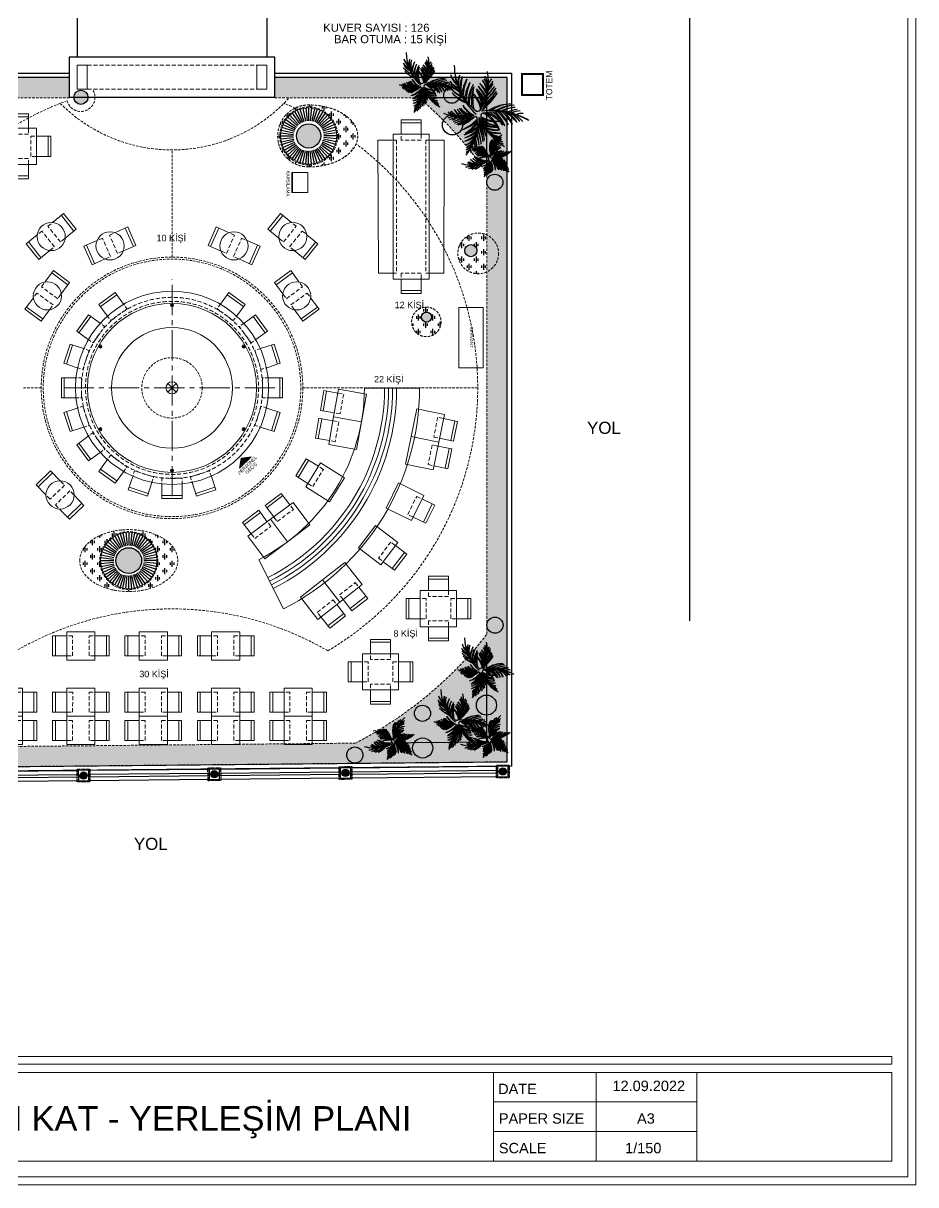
# Model space of a CAD drawing. Header units: millimetres. Extents: x 863 to 22635, y -482 to 12118.
# Drawn here: x 15830 to 18048, y -204 to 2683 of the extents above; entities that cross this region are included whole.
import ezdxf

# ---------------------------------------------------------------- set-up
doc = ezdxf.new("R2010")
doc.units = ezdxf.units.MM
for name, pattern in [('DASHED', [0.75, 0.5, -0.25]), ('DASHED2', [9.525, 6.35, -3.175]), ('JIS_02_1.0', [2, 1, -1]), ('SL2', [1.125, 0.75, -0.125, 0.125, -0.125])]:
    doc.linetypes.add(name, pattern=pattern)
for name, color, linetype in [('ALUMINIUM_0G', 145, 'Continuous'), ('c_stop', 7, 'Continuous'), ('Existing WALL_0G', 65, 'Continuous'), ('HATCH_0G', 251, 'Continuous'), ('LAND_0G', 251, 'Continuous'), ('LIGHT_0G', 12, 'Continuous'), ('PAVEMENT OUTSIDE_0G', 25, 'Continuous'), ('PLANT GRASS_0G', 63, 'Continuous'), ('PLANT TREE_0G', 65, 'Continuous'), ('PLANT_0G', 64, 'Continuous')]:
    doc.layers.add(name, color=color, linetype=linetype)
for name, color, linetype, lineweight in [('tefris', 62, 'Continuous', 20), ('TXT_0G', 7, 'Continuous', 13), ('yazi', 150, 'Continuous', 18)]:
    doc.layers.add(name, color=color, linetype=linetype, lineweight=lineweight)
doc.styles.add('ARIAL_SHEET', font='arial.ttf')
doc.styles.get("Standard").update_dxf_attribs({"font": 'arial.ttf'})

# ---------------------------------------------------------------- blocks, each defined once
blk = doc.blocks.new('ANTET-1-150-A3-DIKEY')
for points in [[(165.3, 4014.3), (2761.6, 4014.3), (2761.6, 185.7), (165.3, 185.7)], [(178.5, 4001.1), (2748.5, 4001.1), (2748.5, 198.9), (178.5, 198.9)]]:
    blk.add_lwpolyline(points, close=True)
at = {"layer": 'c_stop', "lineweight": 18}
for p, q in [((2722.2, 371.7), (204.8, 372.1)), ((2061.9, 371.8), (2061.9, 224.8)), ((2232, 371.8), (2232, 224.8)), ((2398.7, 371.7), (2398.7, 224.8)), ((2722.2, 371.7), (2722.2, 224.8)), ((2061.9, 322.9), (2398.7, 322.9)), ((2061.9, 273.9), (2398.7, 273.9)), ((204.8, 225.2), (2722.2, 224.8))]:
    blk.add_line(p, q, dxfattribs=at)
blk.add_lwpolyline([(2722.2, 385.3), (204.8, 385.3), (204.8, 398.2), (2722.2, 398.2)], close=True, dxfattribs=at)
at = {"layer": 'c_stop', "lineweight": 18, "style": 'ARIAL_SHEET'}
for s, p in [('DATE', (2069.8, 335.9)), ('PAPER SIZE', (2071, 286.9)), ('A3', (2299.9, 286.9)), ('SCALE', (2071, 237.9)), ('1/150', (2280.1, 237.9))]:
    blk.add_text(s, height=17.2, dxfattribs=at).set_placement(p)
blk = doc.blocks.new('220907_DIS-KOLON')
at = {"layer": 'LIGHT_0G'}
h = blk.add_hatch(color=51, dxfattribs=at)
h.dxf.hatch_style = 1
edge = h.paths.add_edge_path()
edge.add_arc((0, 0), 9, 0, 360)
at = {"layer": 'Existing WALL_0G', "linetype": 'JIS_02_1.0'}
blk.add_lwpolyline([(15.9, -15.6), (-15.6, -15.9), (-15.9, 15.6), (15.6, 15.9)], close=True, dxfattribs=at)
at = {"layer": 'Existing WALL_0G'}
blk.add_lwpolyline([(13.1, -12.9), (12.9, 13.1), (-13.1, 12.9), (-12.9, -13.1)], close=True, dxfattribs=at)
at = {"layer": 'LIGHT_0G', "color": 51}
blk.add_circle((0, 0), 9, dxfattribs=at)
blk = doc.blocks.new('220907_BAHCE-SINIR-DUVAR')
at = {"layer": 'ALUMINIUM_0G'}
for points in [[(12, 3.1), (376.9, 6.7)], [(12, -2.9), (377, 0.7)], [(402.9, 6.9), (702.9, 9.9)], [(403, 0.9), (703, 3.9)], [(728.9, 10.1), (1027.9, 13.1)], [(729, 4.1), (1028, 7.1)], [(1053.9, 13.3), (1353.9, 16.2)], [(1054, 7.3), (1353.9, 10.2)], [(1379.9, 16.5), (1744.9, 20.1)], [(1379.9, 10.5), (1744.9, 14.1)]]:
    blk.add_lwpolyline(points, dxfattribs=at)
at = {"layer": 'Existing WALL_0G'}
for points in [[(1379.8, 26.5), (1744.8, 30.1)], [(11.9, 13.1), (376.9, 16.7)], [(402.9, 16.9), (702.8, 19.9)], [(728.8, 20.1), (1027.8, 23.1)], [(1053.8, 23.3), (1353.8, 26.2)], [(1354.1, 0.2), (1054.1, -2.7)], [(1745, 4.1), (1380.1, 0.5)], [(377.1, -9.3), (12.1, -12.9)], [(703.1, -6.1), (403.1, -9.1)], [(1028.1, -2.9), (729.1, -5.9)]]:
    blk.add_lwpolyline(points, dxfattribs=at)
for p in [(1366.9, 13.4), (1757.9, 17.2), (-1, 0), (390, 3.8), (716, 7), (1041, 10.2)]:
    blk.add_blockref('220907_DIS-KOLON', p, dxfattribs=at)
blk = doc.blocks.new('*U534')
at = {"layer": 'PAVEMENT OUTSIDE_0G', "color": 251}
blk.add_line((0, 16.2), (0, -16.2), dxfattribs=at)
blk = doc.blocks.new('*U535')
at = {"color": 0, "linetype": 'ByBlock', "lineweight": -2, "transparency": 16777216}
for p, rotation in [((-140061.5, 681.4), 41.99999999999999), ((-140057.1, 685), 36), ((-140052.4, 688), 30.00000000000001), ((-140047.3, 690.6), 23.99999999999999), ((-140042.1, 692.6), 17.99999999999999), ((-140036.7, 694.1), 12.00000000000002), ((-140031.1, 694.9), 5.999999999999965), ((-140019.9, 694.9), 354.0000000000002), ((-140014.3, 694.1), 348.0000000000001), ((-140008.9, 692.6), 342), ((-140003.6, 690.6), 335.9999999999999), ((-139998.6, 688), 330.0000000000001), ((-139993.9, 685), 324), ((-139989.5, 681.4), 317.9999999999999), ((-140074.6, 663.4), 66.00000000000001), ((-140072, 668.4), 60.00000000000001), ((-140069, 673.1), 54), ((-140065.4, 677.5), 48.00000000000002), ((-139985.5, 677.5), 312), ((-139982, 673.1), 306), ((-139978.9, 668.4), 299.9999999999999), ((-139976.4, 663.4), 294), ((-140079.2, 641.5), 90), ((-140078.9, 647.1), 83.99999999999999), ((-140078.9, 635.9), 96), ((-140078.1, 652.7), 78), ((-140076.6, 658.1), 72), ((-139974.4, 658.1), 288), ((-139972.9, 652.7), 282), ((-139972, 647.1), 276.0000000000001), ((-139972, 635.9), 264), ((-139971.7, 641.5), 270), ((-140078.1, 630.3), 102), ((-140076.6, 624.9), 108), ((-140074.6, 619.6), 114), ((-140072, 614.6), 120), ((-140069, 609.9), 126), ((-140065.4, 605.5), 132), ((-140061.5, 601.5), 138), ((-140057.1, 598), 144), ((-140052.4, 594.9), 150), ((-140047.3, 592.4), 156.0000000000001), ((-140003.6, 592.4), 204), ((-139998.6, 594.9), 210), ((-139993.9, 598), 216), ((-139989.5, 601.5), 222.0000000000001), ((-139985.5, 605.5), 227.9999999999999), ((-139982, 609.9), 234), ((-139978.9, 614.6), 240), ((-139976.4, 619.6), 246), ((-139974.4, 624.9), 252), ((-139972.9, 630.3), 258), ((-140042.1, 590.4), 162), ((-140036.7, 588.9), 168.0000000000001), ((-140031.1, 588), 174), ((-140025.5, 587.7), 180), ((-140019.9, 588), 186), ((-140014.3, 588.9), 192), ((-140008.9, 590.4), 198)]:
    blk.add_blockref('*U534', p, dxfattribs=dict(at, rotation=rotation))
blk.add_blockref('*U534', (-140025.5, 695.2), dxfattribs=at)
blk = doc.blocks.new('*U532')
at = {"layer": 'PAVEMENT OUTSIDE_0G', "color": 251}
blk.add_line((0, 16.2), (0, -16.2), dxfattribs=at)
blk = doc.blocks.new('*U533')
at = {"color": 0, "linetype": 'ByBlock', "lineweight": -2, "transparency": 16777216}
for p, rotation in [((-140061.5, 681.4), 41.99999999999999), ((-140057.1, 685), 36), ((-140052.4, 688), 30.00000000000001), ((-140047.3, 690.6), 23.99999999999999), ((-140042.1, 692.6), 17.99999999999999), ((-140036.7, 694.1), 12.00000000000002), ((-140031.1, 694.9), 5.999999999999965), ((-140019.9, 694.9), 354.0000000000002), ((-140014.3, 694.1), 348.0000000000001), ((-140008.9, 692.6), 342), ((-140003.6, 690.6), 335.9999999999999), ((-139998.6, 688), 330.0000000000001), ((-139993.9, 685), 324), ((-139989.5, 681.4), 317.9999999999999), ((-140074.6, 663.4), 66.00000000000001), ((-140072, 668.4), 60.00000000000001), ((-140069, 673.1), 54), ((-140065.4, 677.5), 48.00000000000002), ((-139985.5, 677.5), 312), ((-139982, 673.1), 306), ((-139978.9, 668.4), 299.9999999999999), ((-139976.4, 663.4), 294), ((-140079.2, 641.5), 90), ((-140078.9, 647.1), 83.99999999999999), ((-140078.9, 635.9), 96), ((-140078.1, 652.7), 78), ((-140076.6, 658.1), 72), ((-139974.4, 658.1), 288), ((-139972.9, 652.7), 282), ((-139972, 647.1), 276.0000000000001), ((-139972, 635.9), 264), ((-139971.7, 641.5), 270), ((-140078.1, 630.3), 102), ((-140076.6, 624.9), 108), ((-140074.6, 619.6), 114), ((-140072, 614.6), 120), ((-140069, 609.9), 126), ((-140065.4, 605.5), 132), ((-140061.5, 601.5), 138), ((-140057.1, 598), 144), ((-140052.4, 594.9), 150), ((-140047.3, 592.4), 156.0000000000001), ((-140003.6, 592.4), 204), ((-139998.6, 594.9), 210), ((-139993.9, 598), 216), ((-139989.5, 601.5), 222.0000000000001), ((-139985.5, 605.5), 227.9999999999999), ((-139982, 609.9), 234), ((-139978.9, 614.6), 240), ((-139976.4, 619.6), 246), ((-139974.4, 624.9), 252), ((-139972.9, 630.3), 258), ((-140042.1, 590.4), 162), ((-140036.7, 588.9), 168.0000000000001), ((-140031.1, 588), 174), ((-140025.5, 587.7), 180), ((-140019.9, 588), 186), ((-140014.3, 588.9), 192), ((-140008.9, 590.4), 198)]:
    blk.add_blockref('*U532', p, dxfattribs=dict(at, rotation=rotation))
blk.add_blockref('*U532', (-140025.5, 695.2), dxfattribs=at)
blk = doc.blocks.new('bahçe grup')
at = {"layer": 'tefris', "linetype": 'Continuous'}
for p, q in [((-34.3, 95.7), (15.7, 95.7)), ((-34.3, -321.1), (15.7, -321.1))]:
    blk.add_line(p, q, dxfattribs=at)
for points in [[(-34.3, 67.3), (-34.3, 102.7), (15.7, 102.7), (15.7, 67.3)], [(-34.3, -292.7), (-34.3, -328.1), (15.7, -328.1), (15.7, -292.7)]]:
    blk.add_lwpolyline(points, dxfattribs=at)
at = {"layer": 'tefris', "linetype": 'Continuous', "ltscale": 10}
blk.add_lwpolyline([(35.7, -292.7), (35.7, 67.3), (-54.3, 67.3), (-54.3, -292.7)], close=True, dxfattribs=at)
at = {"layer": 'tefris', "linetype": 'DASHED', "lineweight": 9, "ltscale": 20}
for points in [[(15.7, 66.3), (15.7, 52.7), (-34.3, 52.7), (-34.3, 66.6)], [(-54.3, 52.3), (-45.8, 52.3), (-45.8, -277.7), (-54.6, -277.7)], [(35.7, 52.3), (27.1, 52.3), (27.1, -277.7), (36, -277.7)], [(15.7, -291.6), (15.7, -278.1), (-34.3, -278.1), (-34.3, -291.9)]]:
    blk.add_lwpolyline(points, dxfattribs=at)
at = {"layer": 'tefris', "linetype": 'Continuous', "ltscale": 10}
for points in [[(-55.4, -277.7), (-90.8, -277.7), (-91.8, 52.3), (-56.4, 52.3)], [(36.7, -277.7), (72.1, -277.7), (73.1, 52.3), (37.8, 52.3)]]:
    blk.add_lwpolyline(points, dxfattribs=at)
blk = doc.blocks.new('OUTDB')
at = {"linetype": 'ByBlock'}
for centre, radius, start, end in [((-143468.2, -525.2), 73.4, 179.3448, 231.9088), ((-143459.6, -525.3), 82, 179.3867, 228.5786), ((-143565.7, -545.8), 67.5, 329.2359, 11.2502), ((-143573.6, -548), 75.7, 332.4574, 11.7342), ((-143525.4, -527.4), 27.9, 218.2641, 245.0421), ((-143521.9, -525.5), 32, 217.0733, 242.1071), ((-143522.2, -528.5), 25.3, 197.8466, 229.8415), ((-143521.7, -530), 25.4, 194.2739, 229.8396), ((-143502.2, -549.8), 35.3, 158.8702, 179.9011), ((-143465.8, -550.9), 70.6, 168.7148, 181.8248), ((-143481.7, -556.3), 53, 160.6628, 180.2196), ((-143462.5, -552.5), 70.6, 168.7148, 186.2319), ((-143479.6, -568.5), 53, 150.0489, 171.9454), ((-143460.1, -568.4), 70.6, 158.1009, 176.2067), ((-143475.7, -572.8), 53, 150.0489, 173.5989), ((-143456.2, -572.6), 70.6, 158.1009, 177.248), ((-143550.2, -583.1), 54.3, 22.8507, 40.9565), ((-143536, -578.3), 40.8, 27.112, 49.0085), ((-143537.5, -568.9), 40.8, 18.8378, 38.3946), ((-143552.4, -571), 54.3, 12.8255, 30.3426), ((-143535.5, -566.9), 40.8, 24.2193, 38.3946), ((-143550.4, -569), 54.3, 17.2326, 30.3426), ((-143549.5, -565.8), 54.3, 19.1023, 30.3426), ((-143570.6, -495.3), 92.8, 321.377, 327.7469), ((-143562.1, -496.4), 85.1, 318.8331, 325.3283), ((-143563.8, -493.2), 85.1, 320.7066, 325.3283), ((-143572.2, -492.1), 92.8, 323.2484, 327.7469), ((-143517.5, -529.4), 37.5, 219.3213, 247.6928), ((-143512.4, -526.3), 43.4, 218.1907, 244.825), ((-143517.8, -522.3), 39.1, 223.493, 243.5514), ((-143512.7, -518.9), 45.1, 222.0852, 240.7441), ((-143511.5, -527.1), 46.4, 224.7764, 249.0465), ((-143506.3, -525.3), 51.4, 222.0488, 246.6345), ((-143471.5, -575.5), 53, 150.0489, 176.2024), ((-143452, -575.3), 70.6, 158.1009, 179.0636), ((-143466.8, -569.7), 53, 160.6628, 188.7688), ((-143545.9, -589.7), 40.8, 15.9287, 49.0085), ((-143560.1, -594.5), 54.3, 15.0983, 40.9565), ((-143447.6, -565.9), 70.6, 168.7148, 191.6255), ((-143540.1, -585.4), 40.8, 22.855, 49.0085), ((-143554.4, -590.2), 54.3, 19.9938, 40.9565), ((-143545, -582.4), 40.8, 10.2886, 38.3946), ((-143559.9, -584.5), 54.3, 7.4318, 30.3426), ((-143537.8, -582.4), 40.8, 25.4585, 49.0085), ((-143552, -587.2), 54.3, 21.8094, 40.9565), ((-143565.4, -510.3), 92.8, 310.5214, 327.7469), ((-143557, -511.4), 85.1, 308.3483, 325.3283), ((-143566.2, -507.8), 92.8, 312.6923, 327.7469), ((-143557.7, -508.9), 85.1, 310.5913, 325.3283), ((-143566.9, -504.1), 92.8, 315.3278, 327.7469), ((-143558.5, -505.2), 85.1, 312.9965, 325.3283), ((-143568.8, -501.7), 92.8, 318.3992, 327.7469), ((-143560.4, -502.8), 85.1, 315.9551, 325.3283), ((-143570.6, -498.8), 92.8, 321.0959, 327.7469), ((-143562.2, -499.9), 85.1, 318.594, 325.3283), ((-143501.7, -560.7), 32.6, 206.7298, 239.8096), ((-143495.2, -550.6), 43.4, 214.7818, 240.64), ((-143469.8, -625), 51, 88.661, 122.6801), ((-143469.1, -617.2), 43.2, 89.2823, 125.3516), ((-143462, -631.2), 55.9, 93.6031, 118.6453), ((-143461.3, -623.7), 48.5, 95.0163, 121.3159), ((-143531.9, -536.6), 54, 244.4881, 286.5023), ((-143528.6, -531), 60.5, 244.0041, 283.2809), ((-143519.5, -553.1), 43.4, 225.3957, 236.636), ((-143573, -527.8), 68.1, 290.41, 295.0317), ((-143572.2, -521), 74.2, 287.9914, 292.4898), ((-143521.4, -564.2), 32.6, 217.3437, 231.5189), ((-143516.9, -553.1), 43.4, 225.3957, 238.5057), ((-143570.9, -529.7), 68.1, 290.41, 296.9052), ((-143570.1, -522.9), 74.2, 287.9914, 294.3613), ((-143519.5, -563), 32.6, 217.3437, 236.9005), ((-143514.9, -551.9), 43.4, 225.3957, 242.9128), ((-143568.1, -530.3), 68.1, 290.41, 297.1443), ((-143567.3, -523.6), 74.2, 287.9914, 294.6424), ((-143566.2, -532.3), 68.1, 290.41, 299.7832), ((-143565.4, -525.5), 74.2, 287.9914, 297.3391), ((-143512.5, -566.1), 32.6, 206.7298, 228.6263), ((-143506, -556), 43.4, 214.7818, 232.8876), ((-143564.8, -534.2), 68.1, 290.41, 302.7417), ((-143563.9, -527.5), 74.2, 287.9914, 300.4105), ((-143561.2, -528.8), 74.2, 287.9914, 303.046), ((-143562, -535.6), 68.1, 290.41, 305.1469), ((-143509, -565.5), 32.6, 206.7298, 230.2798), ((-143502.5, -555.4), 43.4, 214.7818, 233.9289), ((-143559.4, -529.9), 74.2, 287.9914, 305.2169), ((-143560.3, -536.6), 68.1, 290.41, 307.3899), ((-143506.2, -564.3), 32.6, 206.7298, 232.8833), ((-143499.7, -554.2), 43.4, 214.7818, 235.7445), ((-143507.6, -559.9), 32.6, 217.3437, 245.4497), ((-143503, -548.8), 43.4, 225.3957, 248.3064), ((-143561.4, -539.6), 68.1, 295.4497, 312.1483), ((-143585.6, -591.7), 75.7, 321.3559, 0.6327), ((-143515.1, -592.7), 2.87, 0.1742, 81.3522), ((-143512.2, -578.1), 5.04, 255.1456, 334.1058), ((-143439.8, -562.3), 75.7, 202.1234, 240.1748), ((-143503.4, -589.3), 4.36, 102.9676, 204.5975), ((-143443.4, -569.7), 67.5, 197.6766, 239.6908), ((-143483.5, -541.6), 54.3, 243.5389, 269.3972), ((-143493.2, -672.8), 90.8, 59.1566, 98.4334), ((-143487.6, -664.8), 81, 59.6406, 101.6548), ((-143540.6, -639.3), 65.1, 29.9343, 55.7925), ((-143529.5, -625), 49, 21.8823, 54.9621), ((-143529.2, -643), 65.1, 40.5482, 63.4589), ((-143521, -626.9), 49, 32.4962, 60.6022), ((-143533.5, -634.4), 65.1, 29.9343, 50.897), ((-143522.5, -620.2), 49, 21.8823, 48.0357), ((-143529.1, -633), 65.1, 29.9343, 49.0814), ((-143518.1, -618.7), 49, 21.8823, 45.4323), ((-143460.9, -625.4), 47.3, 93.596, 115.6568), ((-143523.8, -632.5), 65.1, 29.9343, 48.0401), ((-143460.2, -619.3), 41.3, 95.1656, 118.3989), ((-143512.8, -618.2), 49, 21.8823, 43.7788), ((-143510.9, -639.8), 65.1, 40.5482, 58.0653), ((-143458.1, -622.1), 41.2, 94.8756, 112.628), ((-143457.3, -617.2), 36.5, 96.7488, 115.3344), ((-143502.7, -623.7), 49, 32.4962, 52.053), ((-143457.2, -612.8), 30.2, 90.5733, 113.8051), ((-143507.8, -638.3), 65.1, 40.5482, 53.6582), ((-143456.5, -609.3), 26.7, 92.1956, 116.6521), ((-143499.6, -622.3), 49, 32.4962, 46.6714), ((-143503.9, -638.5), 65.1, 40.5482, 51.7885), ((-143456.9, -599.9), 14.1, 78.2026, 115.4212), ((-143456.4, -598.3), 12.4, 78.8127, 118.5581), ((-143552.5, -556.3), 54.3, 292.1336, 317.9918), ((-143542, -567), 40.8, 284.0816, 317.1614), ((-143549.3, -562.7), 54.3, 292.1336, 313.0963), ((-143538.8, -573.4), 40.8, 284.0816, 310.2351), ((-143556.9, -565.3), 54.3, 302.7475, 325.6583), ((-143544.6, -573.9), 40.8, 294.6955, 322.8015), ((-143579.6, -597.2), 67.5, 321.84, 3.8542), ((-143599.5, -633.8), 92.8, 5.3432, 17.7623), ((-143589.1, -633.7), 85.1, 7.7618, 22.4988), ((-143597.2, -630.9), 92.8, 5.3432, 20.3978), ((-143587.3, -631.8), 85.1, 7.7618, 24.7418), ((-143584, -634), 85.1, 12.8015, 29.5001), ((-143595.4, -629), 92.8, 5.3432, 22.5687), ((-143489.4, -555.4), 40.8, 244.3694, 277.4491), ((-143476.2, -548.4), 54.3, 235.8725, 258.7833), ((-143484.5, -560.9), 40.8, 238.7292, 266.8352), ((-143592.2, -631.9), 92.8, 10.3829, 19.1825), ((-143484.1, -548.7), 54.3, 248.4344, 269.3972), ((-143490, -562.5), 40.8, 251.2957, 277.4491), ((-143483.4, -552.5), 54.3, 250.25, 269.3972), ((-143489.3, -566.3), 40.8, 253.8991, 277.4491), ((-143548.8, -570.9), 54.3, 292.1336, 310.2394), ((-143538.3, -581.7), 40.8, 284.0816, 305.9781), ((-143548.6, -566.5), 54.3, 292.1336, 311.2807), ((-143538.1, -577.2), 40.8, 284.0816, 307.6316), ((-143556.3, -580.7), 54.3, 302.7475, 320.2646), ((-143544, -589.3), 40.8, 294.6955, 314.2523), ((-143555.4, -583.4), 54.3, 302.7475, 315.8575), ((-143606.7, -640), 92.8, 5.3432, 11.7131), ((-143597.2, -639.7), 85.1, 7.7618, 14.4961), ((-143605.2, -636.9), 92.8, 5.3432, 11.9942), ((-143594.3, -638), 85.1, 7.7618, 17.135), ((-143602.3, -635.1), 92.8, 5.3432, 14.6909), ((-143591.5, -636.7), 85.1, 7.7618, 20.0936), ((-143481.6, -556.5), 54.3, 251.2913, 269.3972), ((-143487.4, -570.4), 40.8, 255.5526, 277.4491), ((-143471, -562.9), 54.3, 241.2662, 258.7833), ((-143479.4, -575.4), 40.8, 247.2784, 266.8352), ((-143470.9, -565.8), 54.3, 245.6733, 258.7833), ((-143479.2, -578.3), 40.8, 252.66, 266.8352), ((-143469.1, -568.5), 54.3, 247.543, 258.7833), ((-143477.4, -581), 40.8, 255.1053, 266.8352), ((-143556, -586.7), 54.3, 302.7475, 313.9878), ((-143543.7, -595.2), 40.8, 294.6955, 306.4255), ((-143555.7, -589.5), 54.3, 302.7475, 309.1577), ((-143543.4, -598), 40.8, 294.6955, 301.1397), ((-143543.1, -592), 40.8, 294.6955, 308.8708), ((-143604.3, -647.5), 85.1, 7.7618, 11.2794), ((-143612.3, -644.6), 92.8, 5.3432, 8.7457), ((-143601.6, -645), 85.1, 7.7618, 12.3835), ((-143609.7, -642.1), 92.8, 5.3432, 9.8417), ((-143598.7, -642.9), 85.1, 7.7618, 14.257), ((-143468.4, -571.2), 54.3, 252.3731, 258.7833)]:
    blk.add_arc(centre, radius, start, end, dxfattribs=at)
blk = doc.blocks.new('ghyyy')
at = {"layer": 'tefris', "linetype": 'Continuous'}
blk.add_line((-93.4, -39.8), (-101.1, 9.6), dxfattribs=at)
at = {"layer": 'tefris'}
blk.add_lwpolyline([(-74.5, 23.8), (-5.4, 34.6), (5.4, -34.6), (-63.8, -45.3)], close=True, dxfattribs=at)
at = {"layer": 'tefris', "linetype": 'Continuous'}
blk.add_lwpolyline([(-65.3, -35.5), (-100.3, -40.9), (-108, 8.5), (-73, 14)], dxfattribs=at)
at = {"layer": 'tefris', "linetype": 'DASHED', "lineweight": 9, "ltscale": 20}
blk.add_lwpolyline([(-72, 14.1), (-58.6, 16.2), (-50.9, -33.2), (-64.6, -35.3)], dxfattribs=at)
blk = doc.blocks.new('sed-ot-70')
at = {"layer": 'tefris', "linetype": 'Continuous'}
for p, q in [((-98.4, 10), (-98.4, 60)), ((-98.4, -60), (-98.4, -10))]:
    blk.add_line(p, q, dxfattribs=at)
for points in [[(-70, 10), (-105.4, 10), (-105.4, 60), (-70, 60)], [(-70, -60), (-105.4, -60), (-105.4, -10), (-70, -10)]]:
    blk.add_lwpolyline(points, dxfattribs=at)
at = {"layer": 'tefris'}
for points in [[(-70, 70), (0, 70), (0, 0), (-70, 0)], [(-70, 0), (0, 0), (0, -70), (-70, -70)]]:
    blk.add_lwpolyline(points, close=True, dxfattribs=at)
at = {"layer": 'tefris', "linetype": 'DASHED', "lineweight": 9, "ltscale": 20}
for points in [[(-68.9, 60), (-55.4, 60), (-55.4, 10), (-69.2, 10)], [(-69, -10), (-55.4, -10), (-55.4, -60), (-69.3, -60)]]:
    blk.add_lwpolyline(points, dxfattribs=at)
blk = doc.blocks.new('ceyrekk1')
at = {"layer": 'tefris', "linetype": 'Continuous', "ltscale": 10}
for p, q in [((615.2, 0), (478.2, 0)), ((277.9, -548.8), (216, -426.6))]:
    blk.add_line(p, q, dxfattribs=at)
for radius in [478.2, 528.2, 538.2, 548.2, 558.2, 615.2]:
    blk.add_arc((0, 0), radius, 296.8532, 0, dxfattribs=at)
for name, p, rotation in [('sed-ot-70', (470.7, -83.7), 349.9360332227235), ('ghyyy', (547.7, -266.9), 145.1661509266548), ('sed-ot-70', (374.7, -476.6), 128.2354883081299)]:
    blk.add_blockref(name, p, dxfattribs=dict(rotation=rotation))
at = {"xscale": -1}
for name, p, rotation in [('sed-ot-70', (594.3, -120), 348.5295390661104), ('ghyyy', (410.5, -252.4), 157.2487705350751), ('sed-ot-70', (287.3, -382.1), 126.9171754284038), ('ghyyy', (484.9, -368.8), 331.5988764475856)]:
    blk.add_blockref(name, p, dxfattribs=dict(at, rotation=rotation))
blk = doc.blocks.new('*U563')
at = {"layer": 'PAVEMENT OUTSIDE_0G', "color": 251}
for p, q in [((-2.8, 2.8), (2.8, -2.8)), ((-2.8, -2.8), (2.8, 2.8))]:
    blk.add_line(p, q, dxfattribs=at)
at = {"layer": 'tefris', "linetype": 'Continuous', "ltscale": 10}
blk.add_circle((0, 0), 4, dxfattribs=at)
blk = doc.blocks.new('*U564')
at = {"color": 0, "linetype": 'ByBlock', "lineweight": -2, "transparency": 16777216}
blk.add_blockref('*U563', (16199.5, 1982.3), dxfattribs=at)
for p, rotation in [((16021.4, 1879.5), 59.99999999999999), ((16377.6, 1879.5), 299.9999999999999), ((16021.4, 1673.8), 120), ((16377.6, 1673.8), 240), ((16199.5, 1571), 180)]:
    blk.add_blockref('*U563', p, dxfattribs=dict(at, rotation=rotation))
blk = doc.blocks.new('bar-merkez')
at = {"layer": 'yazi', "linetype": 'Continuous'}
h = blk.add_hatch(color=256, dxfattribs=at)
h.dxf.hatch_style = 1
h.paths.add_polyline_path([(171.7, -174.6), (167.9, -199.7), (196.9, -171.4)])
at = {"layer": 'PAVEMENT OUTSIDE_0G', "color": 251, "linetype": 'SL2', "lineweight": 5, "ltscale": 100}
for p, q in [((0, -269.2), (0, 269.2)), ((-269.2, 0), (269.2, 0))]:
    blk.add_line(p, q, dxfattribs=at)
at = {"layer": 'PAVEMENT OUTSIDE_0G', "color": 251}
for p, q in [((-10.6, 10.6), (10.6, -10.6)), ((-10.6, -10.6), (10.6, 10.6))]:
    blk.add_line(p, q, dxfattribs=at)
at = {"layer": 'tefris', "linetype": 'Continuous'}
for p, q in [((-137.1, 231.3), (-177.6, 201.9)), ((177.6, 201.9), (137.1, 231.3)), ((-201.9, 177.6), (-231.3, 137.1)), ((231.3, 137.1), (201.9, 177.6)), ((-246.9, 106.5), (-262.3, 58.9)), ((262.3, 58.9), (246.9, 106.5)), ((-267.7, 25), (-267.7, -25)), ((267.7, -25), (267.7, 25)), ((-262.3, -58.9), (-246.9, -106.5)), ((246.9, -106.5), (262.3, -58.9)), ((-231.3, -137.1), (-201.9, -177.6)), ((-177.6, -201.9), (-137.1, -231.3)), ((-106.5, -246.9), (-58.9, -262.3)), ((58.9, -262.3), (106.5, -246.9)), ((-25, -267.7), (25, -267.7))]:
    blk.add_line(p, q, dxfattribs=at)
for points in [[(-120.4, 208.3), (-141.2, 236.9), (-181.7, 207.5), (-160.9, 178.9)], [(160.9, 178.9), (181.7, 207.5), (141.2, 236.9), (120.4, 208.3)], [(-178.9, 160.9), (-207.5, 181.7), (-236.9, 141.2), (-208.3, 120.4)], [(208.3, 120.4), (236.9, 141.2), (207.5, 181.7), (178.9, 160.9)], [(-219.9, 97.7), (-253.5, 108.7), (-269, 61.1), (-235.3, 50.2)], [(235.3, 50.2), (269, 61.1), (253.5, 108.7), (219.9, 97.7)], [(-239.3, 25), (-274.7, 25), (-274.7, -25), (-239.3, -25)], [(239.3, -25), (274.7, -25), (274.7, 25), (239.3, 25)], [(-235.3, -50.2), (-269, -61.1), (-253.5, -108.7), (-219.9, -97.7)], [(219.9, -97.7), (253.5, -108.7), (269, -61.1), (235.3, -50.2)], [(-208.3, -120.4), (-236.9, -141.2), (-207.5, -181.7), (-178.9, -160.9)], [(-160.9, -178.9), (-181.7, -207.5), (-141.2, -236.9), (-120.4, -208.3)], [(-97.7, -219.9), (-108.7, -253.5), (-61.1, -269), (-50.2, -235.3)], [(50.2, -235.3), (61.1, -269), (108.7, -253.5), (97.7, -219.9)], [(-25, -239.3), (-25, -274.7), (25, -274.7), (25, -239.3)]]:
    blk.add_lwpolyline(points, dxfattribs=at)
at = {"layer": 'tefris', "linetype": 'DASHED', "lineweight": 9, "ltscale": 15}
for points in [[(-160.3, 178.1), (-152.3, 167.1), (-111.8, 196.5), (-120, 207.7)], [(119.8, 207.4), (111.8, 196.5), (152.3, 167.1), (160.4, 178.3)], [(-207.4, 119.8), (-196.5, 111.8), (-167.1, 152.3), (-178.3, 160.4)], [(178.1, 160.3), (167.1, 152.3), (196.5, 111.8), (207.7, 120)], [(-234.3, 49.8), (-221.4, 45.7), (-206, 93.2), (-219.1, 97.5)], [(218.9, 97.4), (206, 93.2), (221.4, 45.7), (234.6, 49.9)], [(-238.3, -25), (-224.7, -25), (-224.7, 25), (-238.5, 25)], [(238.3, 25), (224.7, 25), (224.7, -25), (238.5, -25)], [(-218.9, -97.4), (-206, -93.2), (-221.4, -45.7), (-234.6, -49.9)], [(234.3, -49.8), (221.4, -45.7), (206, -93.2), (219.1, -97.5)], [(-178.1, -160.3), (-167.1, -152.3), (-196.5, -111.8), (-207.7, -120)], [(-119.8, -207.4), (-111.8, -196.5), (-152.3, -167.1), (-160.4, -178.3)], [(-49.8, -234.3), (-45.7, -221.4), (-93.2, -206), (-97.5, -219.1)], [(25, -238.3), (25, -224.7), (-25, -224.7), (-25, -238.5)], [(97.4, -218.9), (93.2, -206), (45.7, -221.4), (49.9, -234.6)]]:
    blk.add_lwpolyline(points, dxfattribs=at)
at = {"layer": 'tefris', "linetype": 'Continuous', "ltscale": 10}
for radius in [240, 210, 150, 15]:
    blk.add_circle((0, 0), radius, dxfattribs=at)
at = {"layer": 'tefris', "linetype": 'DASHED', "lineweight": 9, "ltscale": 20}
for radius in [225, 215]:
    blk.add_circle((0, 0), radius, dxfattribs=at)
at = {"layer": 'yazi', "linetype": 'Continuous'}
blk.add_lwpolyline([(171.7, -174.6), (196.9, -171.4), (167.9, -199.7)], close=True, dxfattribs=at)
at = {"layer": 'yazi', "color": 251, "linetype": 'DASHED2', "lineweight": 5}
for radius in [320, 75]:
    blk.add_circle((0, 0), radius, dxfattribs=at)
blk.add_blockref('*U564', (-16199.5, -1776.6))
at = {"layer": 'yazi', "linetype": 'Continuous'}
for s, p in [('PERSONEL', (168.3, -216.4)), ('GEÇİŞ', (186.7, -214.5))]:
    blk.add_text(s, height=8, rotation=44.3468, dxfattribs=at).set_placement(p)
blk = doc.blocks.new('90x4')
at = {"layer": 'tefris', "linetype": 'Continuous'}
for p, q in [((-140847.9, -5660), (-140797.9, -5660)), ((-140896.3, -5758.4), (-140896.3, -5708.4)), ((-140749.5, -5758.4), (-140749.5, -5708.4)), ((-140847.9, -5806.8), (-140797.9, -5806.8))]:
    blk.add_line(p, q, dxfattribs=at)
for points in [[(-140847.9, -5688.4), (-140847.9, -5653), (-140797.9, -5653), (-140797.9, -5688.4)], [(-140867.9, -5758.4), (-140903.3, -5758.4), (-140903.3, -5708.4), (-140867.9, -5708.4)], [(-140777.9, -5758.4), (-140742.5, -5758.4), (-140742.5, -5708.4), (-140777.9, -5708.4)], [(-140847.9, -5778.4), (-140847.9, -5813.8), (-140797.9, -5813.8), (-140797.9, -5778.4)]]:
    blk.add_lwpolyline(points, dxfattribs=at)
at = {"layer": 'tefris'}
blk.add_lwpolyline([(-140777.9, -5778.4), (-140777.9, -5688.4), (-140867.9, -5688.4), (-140867.9, -5778.4)], close=True, dxfattribs=at)
at = {"layer": 'tefris', "linetype": 'DASHED', "lineweight": 9, "ltscale": 20}
for points in [[(-140866.9, -5708.4), (-140853.3, -5708.4), (-140853.3, -5758.4), (-140867.2, -5758.4)], [(-140797.9, -5689.4), (-140797.9, -5703), (-140847.9, -5703), (-140847.9, -5689.1)], [(-140779, -5708.4), (-140792.5, -5708.4), (-140792.5, -5758.4), (-140778.7, -5758.4)], [(-140797.9, -5777.3), (-140797.9, -5763.8), (-140847.9, -5763.8), (-140847.9, -5777.6)]]:
    blk.add_lwpolyline(points, dxfattribs=at)
blk = doc.blocks.new('70x70-2')
at = {"layer": 'tefris', "linetype": 'Continuous'}
for p, q in [((-141243.5, 2280.5), (-141193.5, 2280.5)), ((-141173.5, 2280.5), (-141123.5, 2280.5)), ((-141243.5, 2153.7), (-141193.5, 2153.7)), ((-141173.5, 2153.7), (-141123.5, 2153.7))]:
    blk.add_line(p, q, dxfattribs=at)
for points in [[(-141243.5, 2252.1), (-141243.5, 2287.5), (-141193.5, 2287.5), (-141193.5, 2252.1)], [(-141173.5, 2252.1), (-141173.5, 2287.5), (-141123.5, 2287.5), (-141123.5, 2252.1)], [(-141243.5, 2182.1), (-141243.5, 2146.7), (-141193.5, 2146.7), (-141193.5, 2182.1)], [(-141173.5, 2182.1), (-141173.5, 2146.7), (-141123.5, 2146.7), (-141123.5, 2182.1)]]:
    blk.add_lwpolyline(points, dxfattribs=at)
at = {"layer": 'tefris'}
for points in [[(-141183.5, 2252.1), (-141183.5, 2182.1), (-141253.5, 2182.1), (-141253.5, 2252.1)], [(-141113.5, 2252.1), (-141113.5, 2182.1), (-141183.5, 2182.1), (-141183.5, 2252.1)]]:
    blk.add_lwpolyline(points, close=True, dxfattribs=at)
at = {"layer": 'tefris', "linetype": 'DASHED', "lineweight": 9, "ltscale": 20}
for points in [[(-141123.5, 2251), (-141123.5, 2237.5), (-141173.5, 2237.5), (-141173.5, 2251.3)], [(-141193.5, 2251), (-141193.5, 2237.5), (-141243.5, 2237.5), (-141243.5, 2251.3)], [(-141193.5, 2183.1), (-141193.5, 2196.7), (-141243.5, 2196.7), (-141243.5, 2182.8)], [(-141123.5, 2183.1), (-141123.5, 2196.7), (-141173.5, 2196.7), (-141173.5, 2182.8)]]:
    blk.add_lwpolyline(points, dxfattribs=at)
blk = doc.blocks.new('2 tekli')
at = {"layer": 'tefris', "linetype": 'Continuous'}
for p, q in [((25, 63.4), (-25, 63.4)), ((25, -63.4), (-25, -63.4))]:
    blk.add_line(p, q, dxfattribs=at)
for points in [[(25, 35), (25, 70.4), (-25, 70.4), (-25, 35)], [(25, -35), (25, -70.4), (-25, -70.4), (-25, -35)]]:
    blk.add_lwpolyline(points, dxfattribs=at)
at = {"layer": 'tefris'}
blk.add_lwpolyline([(-35, -35), (-35, 35), (35, 35), (35, -35)], close=True, dxfattribs=at)
at = {"layer": 'tefris', "linetype": 'DASHED', "lineweight": 9, "ltscale": 20}
for points in [[(-25, 34), (-25, 20.4), (25, 20.4), (25, 34.3)], [(-25, -34), (-25, -20.4), (25, -20.4), (25, -34.2)]]:
    blk.add_lwpolyline(points, dxfattribs=at)
blk = doc.blocks.new('60-r')
at = {"layer": 'tefris', "linetype": 'Continuous'}
for p, q in [((-140039.1, 122.8), (-140089.1, 122.7)), ((-140038.7, 17.5), (-140088.7, 17.4))]:
    blk.add_line(p, q, dxfattribs=at)
for points in [[(-140039, 94.4), (-140039.1, 129.8), (-140089.1, 129.7), (-140089, 94.3)], [(-140038.8, 45.9), (-140038.7, 10.5), (-140088.7, 10.4), (-140088.8, 45.8)]]:
    blk.add_lwpolyline(points, dxfattribs=at)
at = {"layer": 'tefris', "linetype": 'DASHED', "lineweight": 9, "ltscale": 20}
for points in [[(-140089, 93.2), (-140088.9, 79.7), (-140038.9, 79.8), (-140039, 93.6)], [(-140088.8, 46.8), (-140088.9, 60.4), (-140038.9, 60.5), (-140038.8, 46.7)]]:
    blk.add_lwpolyline(points, dxfattribs=at)
at = {"layer": 'tefris', "linetype": 'Continuous'}
blk.add_circle((-140064.1, 70), 35, dxfattribs=at)

msp = doc.modelspace()

# ---------------------------------------------------------------- hatches: boundary and pattern name
at = {"layer": 'HATCH_0G'}
h = msp.add_hatch(color=256, dxfattribs=at)
h.dxf.hatch_style = 1
edge = h.paths.add_edge_path()
edge.add_arc((15399.76, 940.59), 50, 0, 360)
edge = h.paths.add_edge_path()
edge.add_arc((15684.7, 1188.44), 35, 0, 360)
edge = h.paths.add_edge_path()
edge.add_arc((16092.08, 1347.45), 32, 0, 360)
edge = h.paths.add_edge_path()
edge.add_line((15737.39, 1523.77), (15717.39, 1523.77))
edge.add_arc((15717.39, 1573.77), 50, 180, 270, ccw=False)
edge.add_line((15667.39, 1573.77), (15667.39, 1613.77))
edge.add_arc((15717.39, 1613.77), 50, 90, 180, ccw=False)
edge.add_line((15717.39, 1663.77), (15737.39, 1663.77))
edge.add_arc((15737.39, 1613.77), 50, 0, 90, ccw=False)
edge.add_line((15787.39, 1613.77), (15787.39, 1573.77))
edge.add_arc((15737.39, 1573.77), 50, -90, 0, ccw=False)
edge = h.paths.add_edge_path()
edge.add_arc((15669.81, 1908.77), 15, 0, 360)
edge = h.paths.add_edge_path()
edge.add_arc((16832.04, 1952.66), 12.5, 0, 360)
edge = h.paths.add_edge_path()
edge.add_arc((16942.04, 2117.66), 15, 0, 360)
edge = h.paths.add_edge_path()
edge.add_arc((16539.04, 2402.66), 30, 0, 360)
edge = h.paths.add_edge_path()
edge.add_arc((15973.04, 2498.66), 17.5, 0, 360)
at = {"layer": 'PLANT GRASS_0G'}
h = msp.add_hatch(dxfattribs=at)
h.set_pattern_fill('GOST_GLASS', color=256, scale=3, angle=45)
edge = h.paths.add_edge_path()
edge.add_line((16455.04, 2497.66), (16455.04, 2547.66))
edge.add_line((16455.04, 2547.66), (17032.04, 2547.66))
edge.add_line((17032.04, 2547.66), (17032.04, 847.56))
edge.add_line((17032.04, 847.56), (15252.1, 830.15))
edge.add_line((15252.1, 830.15), (15216.27, 2547.66))
edge.add_line((15216.27, 2547.66), (15944.04, 2547.66))
edge.add_line((15944.04, 2547.66), (15944.12, 2497.66))
edge.add_line((15944.12, 2497.66), (15516.07, 2497.66))
edge.add_arc((16199.54, 1776.64), 993.48, 133.4681, 158.56286)
edge.add_line((15274.79, 2139.74), (15290.74, 1375.29))
edge.add_arc((16199.54, 1776.64), 993.48, 203.82759, 224.26203)
edge.add_line((15488.05, 1083.25), (15488.05, 882.46))
edge.add_line((15488.05, 882.46), (16655.3, 893.87))
edge.add_arc((16199.54, 1776.64), 993.48, 297.3069, 321.96527)
edge.add_line((16982.04, 1164.52), (16982.04, 2309.75))
edge.add_arc((16199.54, 1776.64), 946.84, 34.2662, 49.59687)
edge.add_line((16813.24, 2497.66), (16455.04, 2497.66))
h = msp.add_hatch(dxfattribs=at)
h.set_pattern_fill('GOST_GLASS', color=256, scale=3, angle=45)
edge = h.paths.add_edge_path(flags=16)
edge.add_arc((16539.04, 2402.66), 72, 0, 360)
edge = h.paths.add_edge_path()
edge.add_spline(control_points=[(16539.04, 2325.66), (16661.04, 2325.66), (16661.04, 2402.66), (16661.04, 2479.66), (16539.04, 2479.66), (16462.04, 2479.66), (16462.04, 2402.66), (16462.04, 2325.66), (16539.04, 2325.66)], knot_values=[0, 0, 0, 1.5707963, 1.5707963, 3.1415927, 3.1415927, 4.712389, 4.712389, 6.2831853, 6.2831853, 6.2831853], weights=[1, 0.7071068, 1, 0.7071068, 1, 0.7071068, 1, 0.7071068, 1], degree=2, periodic=0)
h = msp.add_hatch(dxfattribs=at)
h.set_pattern_fill('GOST_GLASS', color=256, scale=3, angle=45)
h.paths.add_polyline_path([(16982.04, 2156.56, 0.5497794), (16909.94, 2110.81, 0.5497794), (16982.04, 2065.06)])
h.paths.add_polyline_path([(16927.04, 2117.66, -1), (16957.04, 2117.66, -1)], flags=16)
h = msp.add_hatch(dxfattribs=at)
h.set_pattern_fill('GOST_GLASS', color=256, scale=3, angle=45)
edge = h.paths.add_edge_path(flags=16)
edge.add_arc((16832.04, 1952.66), 12.5, 0, 360)
edge = h.paths.add_edge_path()
edge.add_arc((16831.51, 1940.53), 36.61, 0, 360)
h = msp.add_hatch(dxfattribs=at)
h.set_pattern_fill('GOST_GLASS', color=256, scale=3, angle=45)
edge = h.paths.add_edge_path(flags=16)
edge.add_arc((16092.08, 1347.45), 72, 0, 360)
edge = h.paths.add_edge_path()
edge.add_ellipse((16092.08, 1347.45), major_axis=(-122, 0), ratio=0.6311475, start_angle=0, end_angle=360)

# ---------------------------------------------------------------- linework, layer by layer
at = {"layer": 'LAND_0G'}
msp.add_lwpolyline([(17485.05, 5047.12), (17485.05, 1197.58)], dxfattribs=at)
at = {"layer": 'PAVEMENT OUTSIDE_0G', "color": 251}
for points in [[(15964.04, 2945.66), (15964.04, 2945.66), (15964.04, 2598.66)], [(16435.04, 2945.66), (16435.04, 2945.66), (16435.04, 2598.66)], [(15241.33, 819.04), (15205.04, 2558.66), (15944.04, 2558.66), (15944.04, 2547.66), (15216.27, 2547.66), (15252.1, 830.15)], [(15252.1, 830.15), (15252.1, 830.15), (17032.04, 847.56), (17032.04, 2547.66), (16455.04, 2547.66), (16455.04, 2558.66), (17043.04, 2558.66), (17043.04, 836.66), (15241.33, 819.04), (15241.33, 819.04)], [(16982.04, 2311.27), (16982.04, 2497.66), (16816.65, 2497.66)], [(16702.25, 894.33), (16982.04, 897.07), (16982.04, 1139.87)]]:
    msp.add_lwpolyline(points, dxfattribs=at)
msp.add_lwpolyline([(15944.04, 2498.66), (16455.04, 2498.66), (16455.04, 2598.66), (15944.04, 2598.66)], close=True, dxfattribs=at)
for centre, radius in [((16894.84, 2503.72), 20), ((16896.5, 2430.01), 25), ((17001.68, 2287.57), 20), ((17002.04, 1187.05), 20), ((16980.83, 988.26), 25), ((16821.97, 967.94), 20), ((16822.42, 881.79), 25), ((16653.9, 864.33), 20)]:
    msp.add_circle(centre, radius, dxfattribs=at)
at = {"layer": 'PAVEMENT OUTSIDE_0G', "color": 251, "lineweight": 5}
for centre in [(16539.04, 2402.66), (16092.08, 1347.45)]:
    msp.add_circle(centre, 70, dxfattribs=at)
at = {"layer": 'PLANT TREE_0G'}
for centre, radius in [((15973.04, 2498.66), 17.5), ((16539.04, 2402.66), 30), ((16942.04, 2117.66), 15), ((16832.04, 1952.66), 12.5), ((16092.08, 1347.45), 32)]:
    msp.add_circle(centre, radius, dxfattribs=at)
at = {"layer": 'tefris', "linetype": 'DASHED', "lineweight": 9, "ltscale": 20}
for p, q in [((15989.04, 2578.66), (16410.04, 2578.66)), ((15989.04, 2518.66), (16410.04, 2518.66))]:
    msp.add_line(p, q, dxfattribs=at)
at = {"layer": 'tefris', "linetype": 'Continuous', "ltscale": 10}
msp.add_line((16498.96, 2261.88), (16498.96, 2311.88), dxfattribs=at)
for points in [[(15964.04, 2518.66), (15989.04, 2518.66), (15989.04, 2578.66), (15964.04, 2578.66)], [(16410.04, 2518.66), (16435.04, 2518.66), (16435.04, 2578.66), (16410.04, 2578.66)], [(17122.28, 2503.48), (17122.28, 2557.48), (17068.28, 2557.48), (17068.28, 2503.48)], [(17120.28, 2505.48), (17120.28, 2555.48), (17070.28, 2555.48), (17070.28, 2505.48)], [(16496.96, 2261.88), (16536.96, 2261.88), (16536.96, 2311.88), (16496.96, 2311.88)], [(16912.63, 1976.64), (16912.63, 1826.64), (16972.63, 1826.64), (16972.63, 1976.64)]]:
    msp.add_lwpolyline(points, close=True, dxfattribs=at)
at = {"layer": 'yazi', "linetype": 'DASHED2', "lineweight": 5}
for p, q in [((16199.54, 2101.64), (16199.54, 2367.93)), ((15874.54, 1776.64), (15828.79, 1776.64)), ((16524.54, 1776.64), (16959.18, 1776.64))]:
    msp.add_line(p, q, dxfattribs=at)
msp.add_lwpolyline([(16455.04, 2497.66), (16455.04, 2547.66), (17032.04, 2547.66), (17032.04, 847.56), (15252.1, 830.15), (15216.27, 2547.66), (15944.04, 2547.66), (15944.12, 2497.66), (15516.07, 2497.66, 0.1099362), (15274.79, 2139.74), (15290.74, 1375.29, 0.0893991), (15488.05, 1083.25), (15488.05, 882.46), (16655.3, 893.87, 0.1080095), (16982.04, 1164.52), (16982.04, 2309.75, 0.0669926), (16813.24, 2497.66), (16455.04, 2497.66)], format="xyb", dxfattribs=at)
for centre, radius in [((16539.04, 2402.66), 72), ((16960.5, 2110.81), 50.57), ((16199.54, 1776.64), 325), ((16831.51, 1940.53), 36.61), ((16092.08, 1347.45), 72)]:
    msp.add_circle(centre, radius, dxfattribs=at)
for centre, radius, start, end in [((15973.04, 2498.66), 35.13, 193.95872, 34.70036), ((16199.54, 1776.64), 759.65, 110.06264, 222.79118), ((16199.54, 2759.71), 391.78, 224.80787, 318.0216), ((16199.54, 1776.64), 759.65, 66.20719, 68.53672), ((16199.54, 1776.64), 759.65, 300.65483, 52.96966), ((16199.54, 456.26), 771.21, 59.85299, 125.60962)]:
    msp.add_arc(centre, radius, start, end, dxfattribs=at)
msp.add_ellipse((16092.08, 1347.45), major_axis=(-122, 0), ratio=0.6311475, dxfattribs=at)
msp.add_rational_spline([(16539.04, 2325.66), (16661.04, 2325.66), (16661.04, 2402.66), (16661.04, 2479.66), (16539.04, 2479.66), (16462.04, 2479.66), (16462.04, 2402.66), (16462.04, 2325.66), (16539.04, 2325.66)], [1, 0.707106781187, 1, 0.707106781187, 1, 0.707106781187, 1, 0.707106781187, 1], degree=2, knots=[0, 0, 0, 1.5707963, 1.5707963, 3.1415927, 3.1415927, 4.712389, 4.712389, 6.2831853, 6.2831853, 6.2831853], dxfattribs=at)

# ---------------------------------------------------------------- block references
at = {"lineweight": 5}
for name, p in [('*U535', (156564.52, 1761.18)), ('*U533', (156117.56, 705.96))]:
    msp.add_blockref(name, p, dxfattribs=at)
for name, p in [('bahçe grup', (16803.09, 2339.59)), ('bar-merkez', (16199.54, 1776.64))]:
    msp.add_blockref(name, p)
for name, p, rotation in [('60-r', (-71421.15, 111665.6), 128.5958666576982), ('60-r', (-39908.19, 130531.71), 113.5747281446279), ('60-r', (-96768.72, 85227.93), 143.5747281446279), ('ceyrekk1', (16199.54, 1776.64), 359.9140471125904), ('60-r', (-85353.71, -95243.38), 223.720772464276), ('2 tekli', (15973.02, 1135.41), 90), ('2 tekli', (16153.02, 1135.41), 90), ('2 tekli', (16333.02, 1135.41), 90), ('70x70-2', (13566.82, -140222.89), 269.9962948169327), ('70x70-2', (13746.82, -140222.89), 269.9962948169327), ('70x70-2', (13926.82, -140222.89), 269.9962948169327), ('70x70-2', (14106.82, -140222.89), 269.9962948169327), ('70x70-2', (14286.82, -140222.89), 269.9962948169327)]:
    msp.add_blockref(name, p, dxfattribs=dict(rotation=rotation))
at = {"xscale": -1}
for p, rotation in [((103820.22, 111665.6), 231.4041333423018), ((72307.27, 130531.71), 246.4252718553721), ((129167.79, 85227.93), 216.4252718553721)]:
    msp.add_blockref('60-r', p, dxfattribs=dict(at, rotation=rotation))
at = {"layer": 'Existing WALL_0G'}
msp.add_blockref('220907_BAHCE-SINIR-DUVAR', (15263.75, 806.26), dxfattribs=at)
at = {"layer": 'PLANT_0G', "lineweight": 9}
for p, xscale, yscale, zscale in [((203385.58, 3291.37), 1.3, 1.3, 1.3), ((296807.12, 3601.02), 1.95, 1.95, 1.95), ((203530.44, 1837.44), 1.3, 1.3, 1.3), ((203471.85, 1708.59), 1.3, 1.3, 1.3)]:
    msp.add_blockref('OUTDB', p, dxfattribs=dict(at, xscale=xscale, yscale=yscale, zscale=zscale))
at = {"layer": 'PLANT_0G', "lineweight": 9, "xscale": 1.04, "yscale": 1.04, "zscale": 1.04, "rotation": 72.10334997501589}
for p in [(62274.8, 144561.71), (62272.47, 143118.28), (62034.03, 143113.16)]:
    msp.add_blockref('OUTDB', p, dxfattribs=at)
at = {"layer": 'tefris', "xscale": -1, "rotation": 180}
for p in [(156640.92, -3356.58), (157684.48, -4505.31), (157540.62, -4662.28)]:
    msp.add_blockref('90x4', p, dxfattribs=at)
at = {"layer": 'TXT_0G', "xscale": 1.5, "yscale": 1.5, "zscale": 1.5}
msp.add_blockref('ANTET-1-150-A3-DIKEY', (13905.29, -482.12), dxfattribs=at)

# ---------------------------------------------------------------- texts
at = {"layer": 'TXT_0G', "style": 'ARIAL_SHEET'}
for s, height, p in [('12.09.2022', 25.803, (17294.12, 29.24)), ('ZEMİN KAT - YERLEŞİM PLANI', 61.1154, (15561.25, -69.36))]:
    msp.add_text(s, height=height, dxfattribs=at).set_placement(p)
at = {"layer": 'yazi', "linetype": 'Continuous'}
for s, p in [('KARŞILAMA', (16483.99, 2316.45)), ('SERVANT', (16939.6, 1928.84))]:
    msp.add_text(s, height=8, rotation=270, dxfattribs=at).set_placement(p)
for s, p in [('10 KİŞİ', (16161.09, 2141.02)), ('12 KİŞİ', (16752.7, 1974.67)), ('22 KİŞİ', (16701.58, 1790.14)), ('8 KİŞİ', (16749.69, 1158.33)), ('30 KİŞİ', (16118.22, 1057.59))]:
    msp.add_text(s, height=16, dxfattribs=at).set_placement(p)
for s, insert, char_height, width, attachment_point in [('\\A1;KUVER SAYISI : 126', (16839.29, 2671.46), 20, 443.099, 6), ('\\A1;BAR OTUMA : 15 KİŞİ', (16883.05, 2640.02), 20, 443.099, 6), ('\\A1;YOL', (17230.91, 1677.17), 30, 116.5396, 4), ('\\A1;YOL', (16104.87, 643.38), 30, 116.5396, 4)]:
    msp.add_mtext(s, dxfattribs=dict(at, insert=insert, char_height=char_height, width=width, attachment_point=attachment_point))
at = {"layer": 'yazi', "linetype": 'Continuous', "insert": (17136.86, 2564.83, 0), "char_height": 15, "width": 116.5396, "attachment_point": 6, "rotation": 90}
msp.add_mtext('\\A1;TOTEM', dxfattribs=at)

doc.saveas('drawing.dxf')
